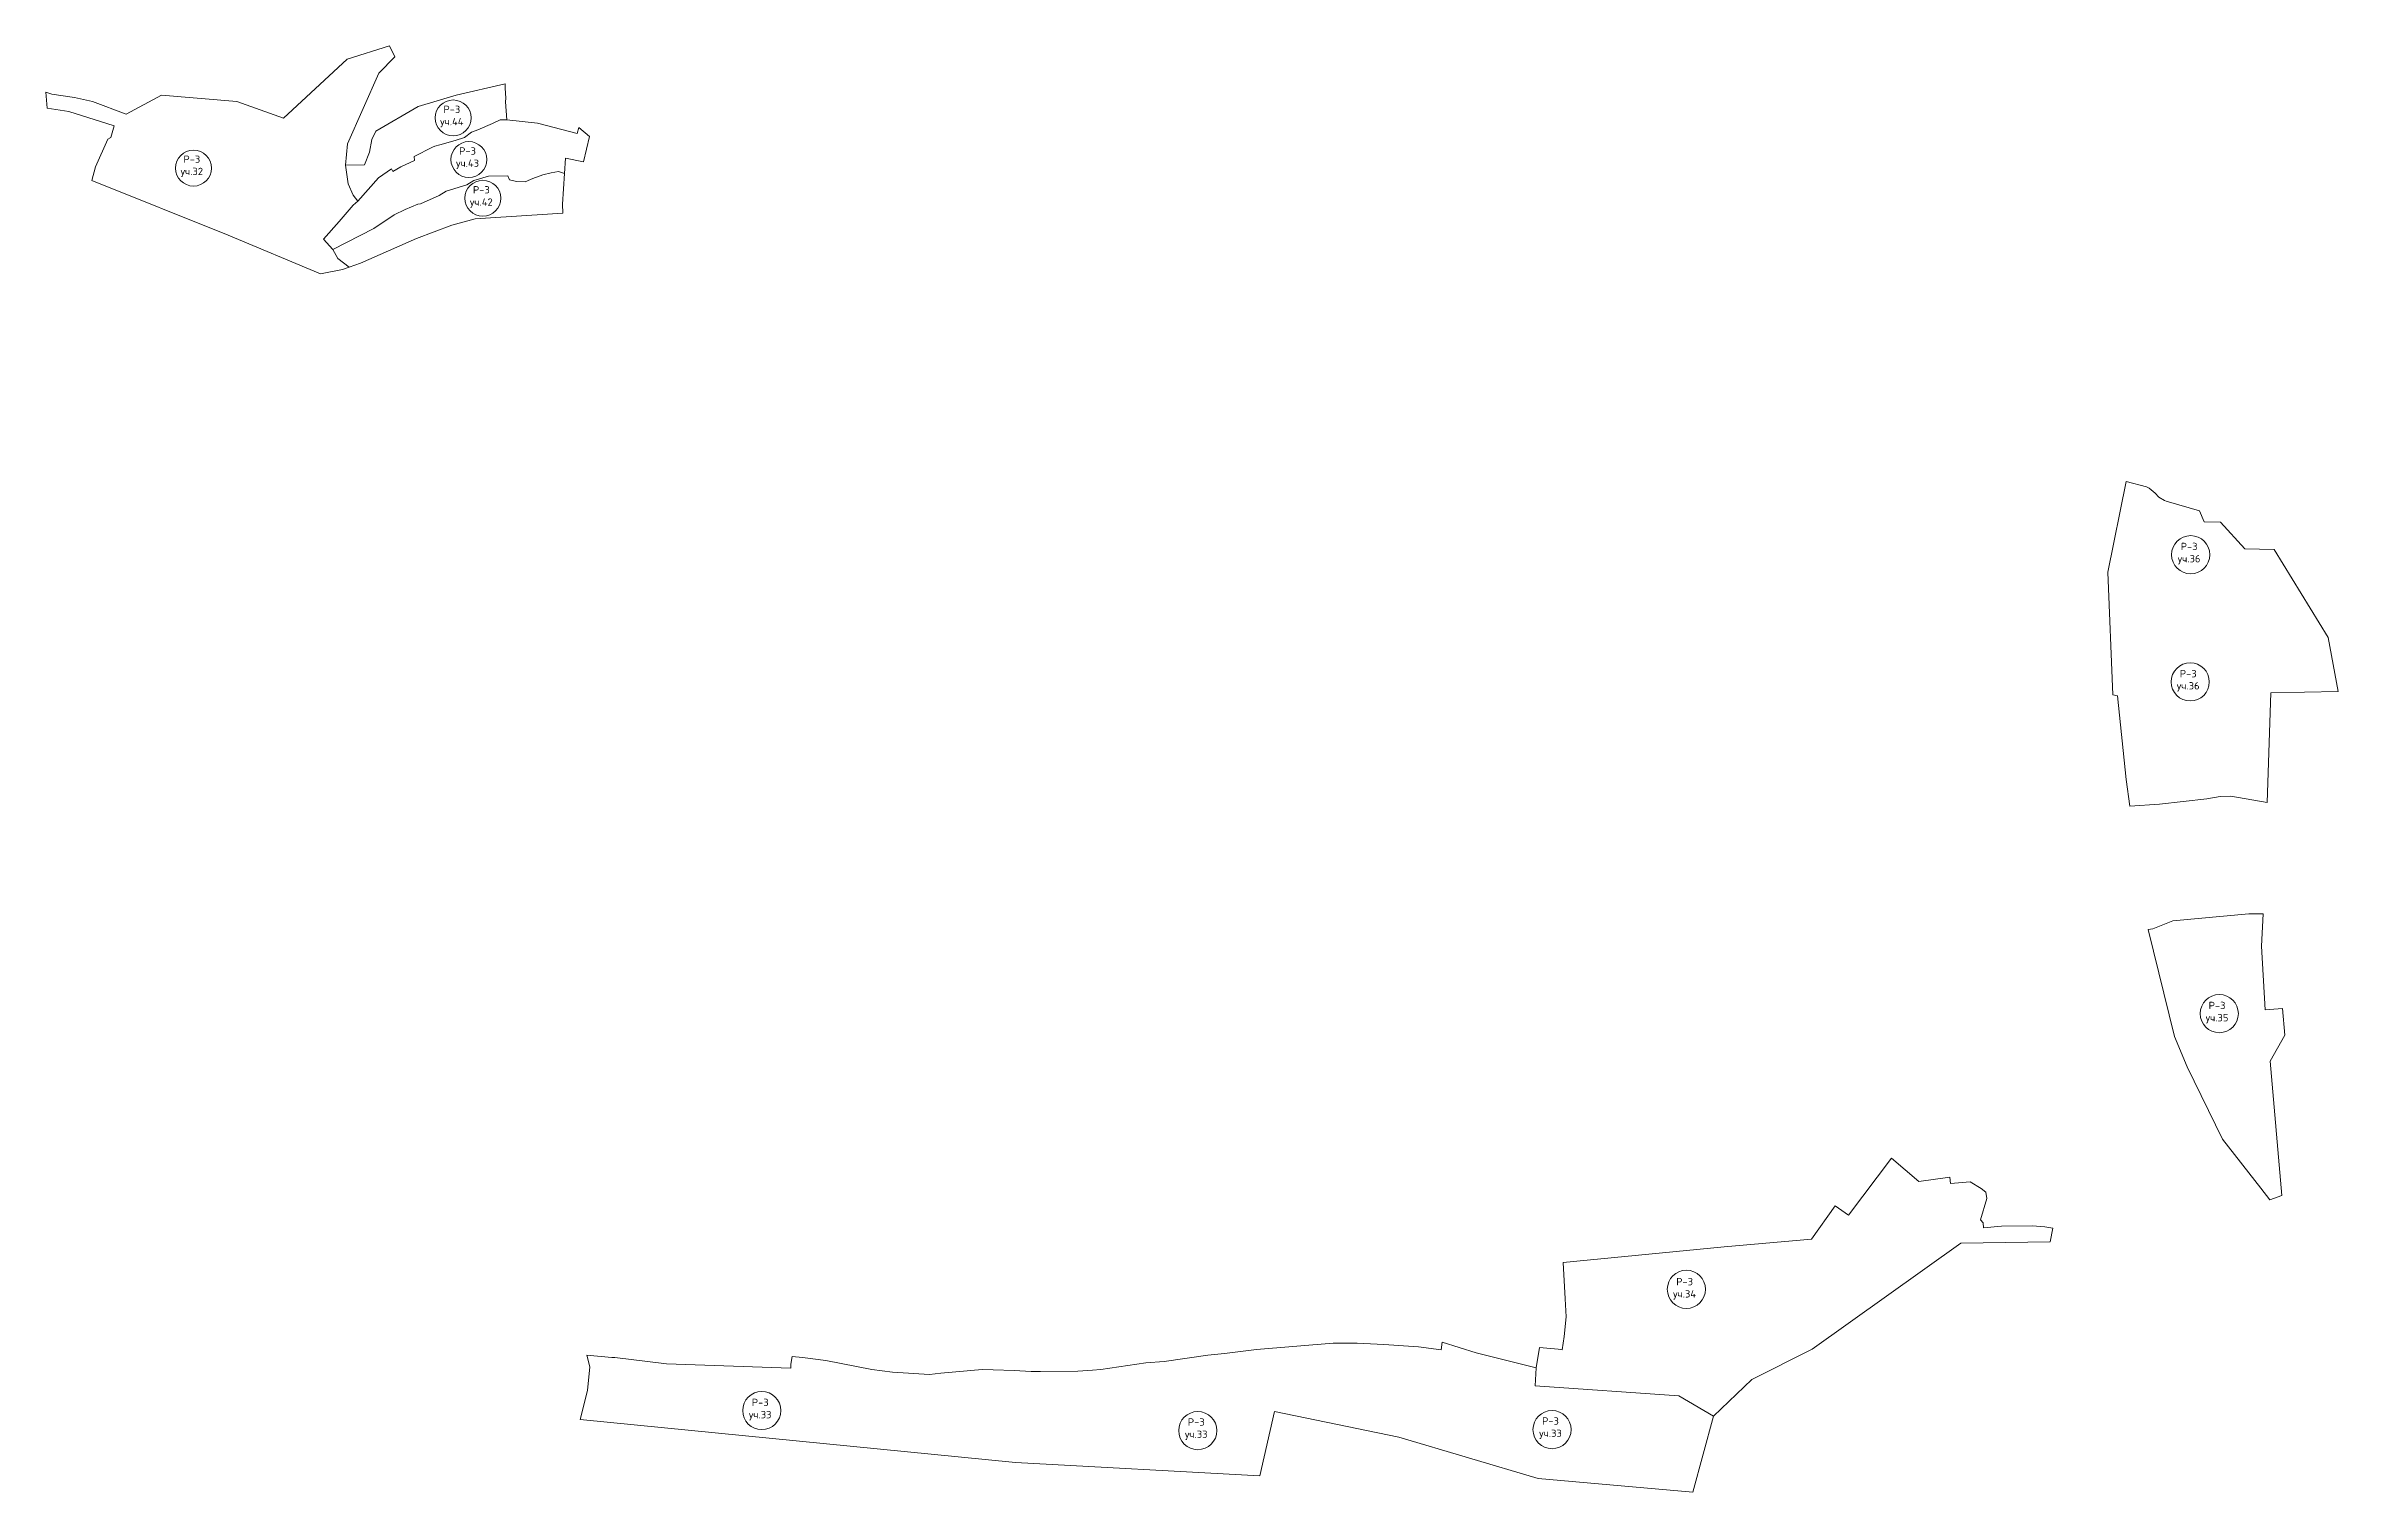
# Model space of a CAD drawing. Extents: x 1391530 to 1399368, y 355539 to 360872.
# Drawn here: x 1397325 to 1399368, y 358908 to 360197 of the extents above; entities that cross this region are included whole.
import ezdxf

# ---------------------------------------------------------------- set-up
doc = ezdxf.new("R2010")
doc.units = 0
doc.header["$MEASUREMENT"] = 0
doc.layers.add('Р-3', color=142, linetype='Continuous')
doc.styles.get("Standard").update_dxf_attribs({"font": 'simplex.shx'})

msp = doc.modelspace()

# ---------------------------------------------------------------- linework, layer by layer
at = {"layer": 'Р-3', "lineweight": 20}
for points in [[(1397366.1, 360076.7), (1397487.7, 360027.8), (1397570, 359993.5), (1397589.5, 359997.4), (1397595.5, 359999.5), (1397585.5, 360007.1), (1397581, 360015.1), (1397572.6, 360024.5), (1397586.6, 360040), (1397599, 360054.8), (1397603.1, 360058.3), (1397599.1, 360063.6), (1397594.5, 360073.6), (1397592.2, 360090.3), (1397594, 360109.2), (1397621.8, 360172.4), (1397636.1, 360186.7), (1397631.4, 360196.6), (1397593.6, 360184.8), (1397536.9, 360132.1), (1397495.5, 360147.1), (1397428.3, 360152.6), (1397396.8, 360135.8), (1397366.7, 360146.9), (1397350.7, 360150.5), (1397330.4, 360153.5), (1397325.2, 360155.5), (1397326.3, 360141.1), (1397345.7, 360138.2), (1397386.2, 360125.3), (1397383.2, 360115), (1397380.5, 360113.4), (1397369.4, 360088.8), (1397366.1, 360076.7)], [(1397603.1, 360058.3), (1397621.6, 360078.9), (1397633.2, 360087), (1397634.5, 360084.6), (1397641.6, 360088.9), (1397653.7, 360094.6), (1397653.3, 360098.1), (1397669.7, 360106.4), (1397671.9, 360107.3), (1397676.2, 360108.3), (1397690, 360112.4), (1397698.3, 360115), (1397704.4, 360119.6), (1397710.2, 360121.9), (1397723.2, 360127.5), (1397730.1, 360130.8), (1397736.1, 360130.8), (1397734.9, 360146.6), (1397735, 360150), (1397734.6, 360159), (1397734.6, 360162.8), (1397691, 360152.8), (1397656.9, 360142.7), (1397619.2, 360120.6), (1397615.7, 360113.2), (1397613.5, 360101.9), (1397609.1, 360090.6), (1397592.2, 360090.3), (1397594.5, 360073.6), (1397599.1, 360063.6), (1397603.1, 360058.3)], [(1397736.1, 360130.8), (1397730.1, 360130.8), (1397723.2, 360127.5), (1397710.2, 360121.9), (1397704.4, 360119.6), (1397698.3, 360115), (1397690, 360112.4), (1397676.2, 360108.3), (1397671.9, 360107.3), (1397669.7, 360106.4), (1397653.3, 360098.1), (1397653.7, 360094.6), (1397641.6, 360088.9), (1397634.5, 360084.6), (1397633.2, 360087), (1397621.6, 360078.9), (1397603.1, 360058.3), (1397599, 360054.8), (1397586.6, 360040), (1397572.6, 360024.5), (1397581, 360015.1), (1397617.6, 360033.8), (1397635.6, 360046.1), (1397645.5, 360050.8), (1397656.8, 360055.7), (1397659.2, 360055.8), (1397675.7, 360063.3), (1397681.9, 360067), (1397700.3, 360072.9), (1397706.6, 360076.7), (1397719.7, 360080.5), (1397737, 360080.9), (1397738.3, 360077.1), (1397744.5, 360075.8), (1397752.4, 360075.4), (1397757.2, 360077.5), (1397759.1, 360078.5), (1397768, 360081.7), (1397775.5, 360083.5), (1397782.2, 360084.8), (1397787.5, 360082.9), (1397788.4, 360096.6), (1397804.4, 360093.2), (1397809.6, 360115.8), (1397800.1, 360124), (1397798.8, 360118.6), (1397763.4, 360127.7), (1397736.1, 360130.8)], [(1397787.5, 360082.9), (1397782.2, 360084.8), (1397775.5, 360083.5), (1397768, 360081.7), (1397759.1, 360078.5), (1397757.2, 360077.5), (1397752.4, 360075.4), (1397744.5, 360075.8), (1397738.3, 360077.1), (1397737, 360080.9), (1397719.7, 360080.5), (1397706.6, 360076.7), (1397700.3, 360072.9), (1397681.9, 360067), (1397675.7, 360063.3), (1397659.1, 360055.8), (1397656.8, 360055.7), (1397645.5, 360050.8), (1397635.6, 360046.1), (1397617.6, 360033.8), (1397581, 360015.1), (1397585.5, 360007.1), (1397595.5, 359999.5), (1397605.5, 360003.1), (1397655.5, 360025), (1397687, 360036.9), (1397707.9, 360042.5), (1397786, 360047.5), (1397785.7, 360055.5), (1397787.5, 360082.9)], [(1399182.4, 359519), (1399208.9, 359521), (1399251, 359525.7), (1399262.8, 359527.8), (1399272.3, 359528), (1399304.7, 359522.3), (1399308, 359620.2), (1399368, 359621.4), (1399359.2, 359669.3), (1399310.9, 359747.8), (1399284.8, 359748.5), (1399263.1, 359772.3), (1399248.6, 359772.4), (1399244.6, 359782.3), (1399214.8, 359791), (1399213.2, 359791.4), (1399208.3, 359794.4), (1399205, 359798), (1399199.7, 359802.4), (1399197.3, 359803.8), (1399179.2, 359808.3), (1399162.9, 359727.5), (1399167.3, 359618.3), (1399171.4, 359617.4), (1399179.2, 359543), (1399182.4, 359519)], [(1399198.8, 359409.3), (1399202.8, 359409.7), (1399220.7, 359417), (1399288.3, 359423.2), (1399293.8, 359423.3), (1399301.1, 359423.3), (1399299.7, 359394.4), (1399303.1, 359337.7), (1399318.3, 359338.8), (1399320.5, 359315.1), (1399307.4, 359291.8), (1399317.8, 359172.1), (1399307, 359168.2), (1399299.1, 359178.7), (1399265, 359222.4), (1399233.5, 359287), (1399222.2, 359313.8), (1399198.8, 359409.3)], [(1398653.4, 359018.7), (1398652.3, 359002.7), (1398780.6, 358993.6), (1398811.4, 358975.5), (1398845.4, 359008.3), (1398899.4, 359035.2), (1399031.7, 359129.7), (1399111.4, 359130.9), (1399113.9, 359143.1), (1399106.6, 359144.4), (1399095.2, 359145.1), (1399067.9, 359144.8), (1399052, 359143.3), (1399051.6, 359147.8), (1399049.2, 359150.5), (1399054.9, 359169.5), (1399054.1, 359175.2), (1399050, 359178.5), (1399040.2, 359184.3), (1399022.7, 359182.9), (1399022.1, 359188.5), (1398994.3, 359184.8), (1398970.1, 359205.4), (1398931.7, 359154.6), (1398919.8, 359163.1), (1398898.7, 359133.2), (1398820.9, 359126.4), (1398677.3, 359112.4), (1398679.2, 359080.2), (1398680.2, 359064.1), (1398678.2, 359046.5), (1398676.6, 359034.7), (1398673, 359035.2), (1398656.2, 359036.8), (1398653.4, 359018.7)], [(1398420, 358979.6), (1398530.8, 358956.8), (1398655.1, 358919.9), (1398793, 358907.9), (1398811.4, 358975.5), (1398780.6, 358993.6), (1398652.3, 359002.7), (1398653.4, 359018.7), (1398599.8, 359031.9), (1398569.7, 359041.6), (1398568.6, 359034.6), (1398548.6, 359037.3), (1398517.7, 359039.4), (1398493.8, 359040.6), (1398472.5, 359040.6), (1398404.2, 359034.9), (1398375.7, 359031.3), (1398360.8, 359029.9), (1398321.7, 359024.2), (1398305.6, 359023), (1398265.4, 359017.2), (1398257.8, 359016.5), (1398245, 359015.7), (1398211.6, 359015.4), (1398203.4, 359015.5), (1398188.1, 359016.2), (1398169.4, 359016.9), (1398159.7, 359017.3), (1398122.9, 359013.9), (1398112.6, 359012.6), (1398079.6, 359014.7), (1398061.4, 359017.2), (1398020.2, 359025.2), (1397999.6, 359027.9), (1397990.2, 359028.6), (1397989.1, 359022), (1397989, 359018.2), (1397878.4, 359022.1), (1397832.3, 359027.9), (1397829.5, 359027.9), (1397807.2, 359029.9), (1397809.9, 359019.5), (1397808, 358998.3), (1397801.3, 358972.5), (1398189.4, 358934.4), (1398407.2, 358922.5), (1398420, 358979.6)]]:
    msp.add_lwpolyline(points, dxfattribs=at)
at = {"layer": 'Р-3', "lineweight": 0}
for centre, radius in [((1397688.2, 360132.4), 16), ((1397702.2, 360095.3), 16), ((1397456.8, 360087.7), 16), ((1397714.6, 360060.8), 16), ((1399236.6, 359743.2), 17), ((1399236.2, 359629.9), 17), ((1399262.1, 359334.3), 17), ((1398787.2, 359088.6), 17), ((1397963.2, 358980.6), 17), ((1398351.8, 358962.7), 17), ((1398667.5, 358963.6), 17)]:
    msp.add_circle(centre, radius, dxfattribs=at)

# ---------------------------------------------------------------- texts
at = {"layer": 'Р-3', "char_height": 6.53, "width": 6.533, "attachment_point": 2}
for s, insert in [('Р-3\\Pуч.44', (1397687, 360143.3)), ('Р-3\\Pуч.32', (1397455.3, 360098.9)), ('Р-3\\Pуч.43', (1397701, 360106.2)), ('Р-3\\Pуч.42', (1397713.3, 360071.6)), ('Р-3\\Pуч.36', (1399235.2, 359753.8)), ('Р-3\\Pуч.36', (1399234.4, 359640.5)), ('Р-3\\Pуч.35', (1399260.1, 359344.8)), ('Р-3\\Pуч.34', (1398785.6, 359098.7)), ('Р-3\\Pуч.33', (1397961.8, 358991.1)), ('Р-3\\Pуч.33', (1398350.4, 358973.6)), ('Р-3\\Pуч.33', (1398666.1, 358974.5))]:
    msp.add_mtext(s, dxfattribs=dict(at, insert=insert))

doc.saveas('drawing.dxf')
